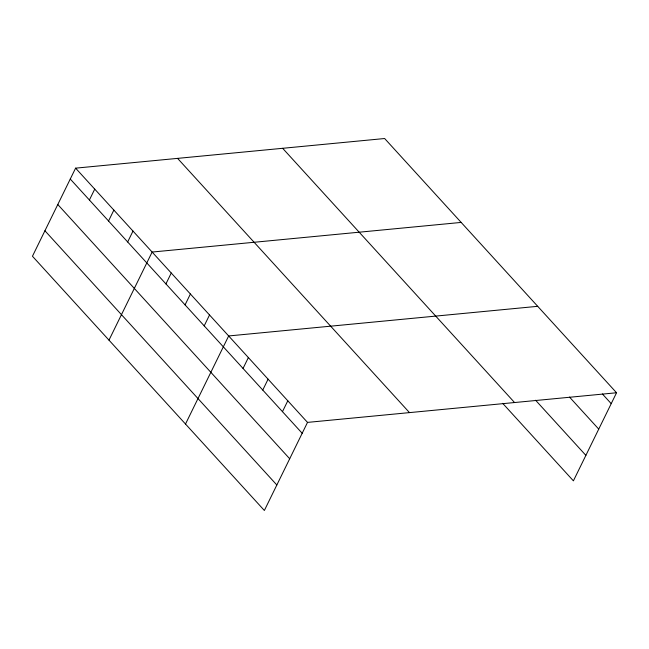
<?xml version="1.0" encoding="UTF-8"?>
<svg xmlns="http://www.w3.org/2000/svg" width="649" height="649" viewBox="0 0 649 649"><rect width="100%" height="100%" fill="white"/><g stroke="black" fill="none" stroke-linecap="round" stroke-linejoin="round"><path stroke-width="0.97" d="M616.55 392.759L384.638 138.521L75.6 168.156L32.45 256.241L264.362 510.479L307.512 422.394L616.55 392.759L573.4 480.844L502.707 403.345M89.4 200.014L94.738 189.127M108.537 220.984L113.867 210.106M127.666 241.963L132.996 231.076M108.983 340.141L152.134 252.055L461.171 222.42M165.933 283.913L171.263 273.026M185.062 304.884L190.4 294.005M204.2 325.863L209.53 314.976M185.509 424.032L228.659 335.955L537.697 306.32M243.042 368.445L248.372 357.558M262.756 390.057L268.086 379.17M282.469 411.661L287.799 400.782M602.386 393.959L611.22 403.646M569.506 397.074L598.735 429.119M535.579 400.222L585.877 455.371M282.656 148.305L514.568 402.542M177.583 158.38L409.495 412.61M75.6 168.156L307.512 422.394M70.27 179.035L302.183 433.272M57.793 204.516L289.697 458.754M44.927 230.76L276.839 484.998"/></g></svg>
